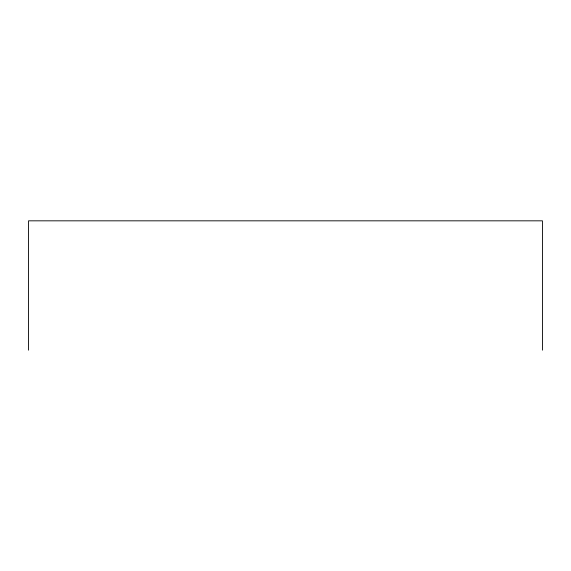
<?xml version="1.0" encoding="UTF-8"?>
<svg xmlns="http://www.w3.org/2000/svg" width="571" height="571" viewBox="0 0 571 571"><rect width="100%" height="100%" fill="white"/><g stroke="black" fill="none" stroke-linecap="round" stroke-linejoin="round"><path stroke-width="0.86" d="M542.45 350.173L542.45 220.827L28.55 220.827L28.55 350.173"/></g></svg>
